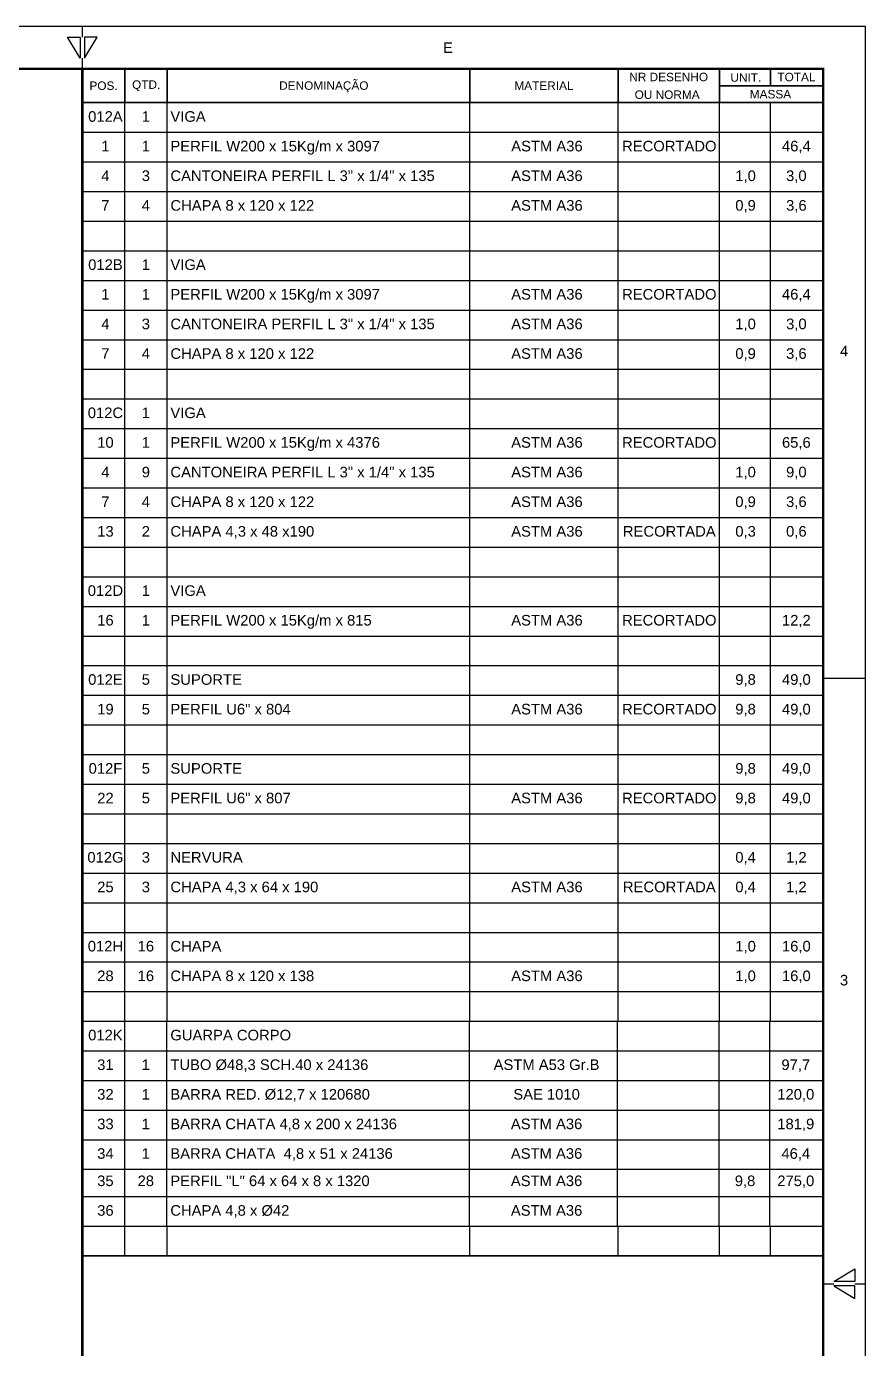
# Model space of a CAD drawing. Header units: millimetres. Extents: x -11137 to 17544, y -5373 to 15400.
# Drawn here: x 6428 to 8410, y 2817 to 5940 of the extents above; entities that cross this region are included whole.
import ezdxf
from ezdxf.enums import TextEntityAlignment as Align

# ---------------------------------------------------------------- set-up
doc = ezdxf.new("R2010")
doc.units = ezdxf.units.MM
doc.header["$LTSCALE"] = 100
doc.header["$MEASUREMENT"] = 0
doc.layers.add('EM-PJ-TEXTO', color=7, linetype='Continuous')
doc.layers.add('PD-GR-formato', color=7, linetype='Continuous')
doc.styles.add('PADRAO ANGLO', font='arial.ttf')
doc.styles.add('ROMANS', font='romans.shx', dxfattribs={"width": 0.8, "oblique": 15})

# ---------------------------------------------------------------- blocks, each defined once
blk = doc.blocks.new('FORMATO_A1')
for p, q in [((841, 594), (0, 594)), ((656, 591.5), (656, 594)), ((841, 0), (841, 594)), ((656, 584), (656, 586.5)), ((841, 440), (831, 440)), ((831, 297), (833.5, 297)), ((838.5, 297), (841, 297))]:
    blk.add_line(p, q)
for points in [[(655.5, 586.5), (652.5, 591.5), (655.5, 591.5)], [(656.5, 586.5), (659.5, 591.5), (656.5, 591.5)], [(833.5, 297.5), (838.5, 300.5), (838.5, 297.5)], [(833.5, 296.5), (838.5, 293.5), (838.5, 296.5)]]:
    blk.add_lwpolyline(points, close=True)
at = {"const_width": 0.6}
blk.add_lwpolyline([(831, 584), (25, 584), (25, 10), (831, 10)], close=True, dxfattribs=at)
at = {"style": 'PADRAO ANGLO'}
for s, p in [('E', (742.34, 588.98)), ('4', (835.92, 517.33)), ('3', (835.92, 368.71))]:
    blk.add_text(s, height=2.5, dxfattribs=at).set_placement(p, align=Align.MIDDLE)
blk = doc.blocks.new('LISTA_DE_MATERIAIS')
at = {"layer": 'PD-GR-formato'}
for points, const_width in [([(-175, -8), (-175, 0)], 0.6), ([(-165, -8), (-165, 0)], 0.4), ([(-155, -8), (-155, 0)], 0.4), ([(-83.47, -8), (-83.47, 0)], 0.4), ([(-48.47, -8), (-48.47, 0)], 0.4), ([(-24.47, -8), (-24.47, 0)], 0.4), ([(-12.47, -4), (-12.47, 0)], 0.4), ([(-24.47, -4), (0, -4)], 0.4), ([(-175, -8), (0, -8)], 0.4)]:
    blk.add_lwpolyline(points, dxfattribs=dict(at, const_width=const_width))
at = {"layer": 'PD-GR-formato', "style": 'PADRAO ANGLO'}
for s, p in [('POS.', (-170, -4)), ('QTD.', (-159.93, -4)), ('DENOMINAÇÃO', (-117.97, -4)), ('MATERIAL', (-65.97, -4)), ('NR DESENHO', (-36.51, -1.94)), ('UNIT.', (-18.28, -2.07)), ('TOTAL', (-6.33, -1.95)), ('OU NORMA', (-36.87, -6.12)), ('MASSA', (-12.47, -6))]:
    blk.add_text(s, height=2, dxfattribs=at).set_placement(p, align=Align.MIDDLE)
blk = doc.blocks.new('MATERIAIS')
at = {"layer": 'PD-GR-formato'}
for p, q in [((0, -7), (0, 0)), ((10, -7), (10, 0)), ((20, -7), (20, 0)), ((91.53, -7), (91.53, 0)), ((126.53, -7), (126.53, 0)), ((150.53, -7), (150.53, 0)), ((162.53, -7), (162.53, 0)), ((0, -7), (175, -7))]:
    blk.add_line(p, q, dxfattribs=at)
at = {"layer": 'PD-GR-formato', "style": 'ROMANS'}
for tag, p in [('POS.', (5.44, -4.52)), ('QTD', (14.99, -4.52)), ('MATERIAL', (109.74, -4.52)), ('NºDESENHO', (138.64, -4.52)), ('MSS.UN', (156.65, -4.52)), ('MSS.TT', (168.65, -4.52))]:
    blk.add_attdef(tag, text='', height=2.5, dxfattribs=at).set_placement(p, align=Align.CENTER)
blk.add_attdef('DENOMINAÇÃO', (20.79, -4.52), '', height=2.5, dxfattribs=at)

msp = doc.modelspace()

# ---------------------------------------------------------------- linework, layer by layer
at = {"layer": 'EM-PJ-TEXTO'}
msp.add_line((8310, 5800), (8310, 5840), dxfattribs=at)
at = {"layer": 'EM-PJ-TEXTO', "flags": 128}
for points, const_width in [([(6559.999, 5840.014), (8310, 5840)], 3.5), ([(6560, 100), (6559.999, 5760.014)], 6), ([(6559.999, 3035.851), (8310, 3035.837)], 3.5)]:
    msp.add_lwpolyline(points, dxfattribs=dict(at, const_width=const_width))

# ---------------------------------------------------------------- block references
at = {"xscale": 10, "yscale": 10, "zscale": 10}
msp.add_blockref('FORMATO_A1', (0, 0), dxfattribs=at)
at = {"layer": 'EM-PJ-TEXTO', "xscale": 10, "yscale": 10, "zscale": 10}
for name, p in [('LISTA_DE_MATERIAIS', (8309.999, 5840.014)), ('MATERIAIS', (6559.999, 5480.014)), ('MATERIAIS', (6559.999, 5130.014)), ('MATERIAIS', (6560, 4710.014)), ('MATERIAIS', (6560, 4500.014)), ('MATERIAIS', (6560, 4290.014)), ('MATERIAIS', (6560, 4080.014)), ('MATERIAIS', (6560, 3870.014)), ('MATERIAIS', (6560, 3660.014)), ('MATERIAIS', (6560, 3105.851))]:
    msp.add_blockref(name, p, dxfattribs=at)
at = {"layer": 'EM-PJ-TEXTO'}
ref = msp.add_blockref('MATERIAIS', (6559.999, 5760.014), dxfattribs=dict(at, xscale=10, yscale=10, zscale=10))
ref.add_attrib('POS.', '012A', dxfattribs={"layer": '0', "height": 25, "style": 'PADRAO ANGLO'}).set_placement((6614.43, 5714.816), align=Align.CENTER)
ref.add_attrib('QTD', '1', dxfattribs={"layer": '0', "height": 25, "style": 'PADRAO ANGLO'}).set_placement((6709.912, 5714.816), align=Align.CENTER)
ref.add_attrib('DENOMINAÇÃO', 'VIGA', (6767.907, 5714.768), dxfattribs={"layer": '0', "height": 25, "style": 'PADRAO ANGLO'})
ref = msp.add_blockref('MATERIAIS', (6559.999, 5690.014), dxfattribs=dict(at, xscale=10, yscale=10, zscale=10))
ref.add_attrib('POS.', '1', dxfattribs={"layer": '0', "height": 25, "style": 'PADRAO ANGLO'}).set_placement((6614.43, 5644.816), align=Align.CENTER)
ref.add_attrib('QTD', '1', dxfattribs={"layer": '0', "height": 25, "style": 'PADRAO ANGLO'}).set_placement((6709.912, 5644.816), align=Align.CENTER)
ref.add_attrib('DENOMINAÇÃO', 'PERFIL W200 x 15Kg/m x 3097', (6767.907, 5644.768), dxfattribs={"layer": '0', "height": 25, "style": 'PADRAO ANGLO'})
ref.add_attrib('MATERIAL', 'ASTM A36', dxfattribs={"layer": '0', "height": 25, "style": 'PADRAO ANGLO'}).set_placement((7657.372, 5644.816), align=Align.CENTER)
ref.add_attrib('NºDESENHO', 'RECORTADO', dxfattribs={"layer": '0', "height": 25, "style": 'PADRAO ANGLO'}).set_placement((7946.387, 5644.816), align=Align.CENTER)
ref.add_attrib('MSS.TT', '46,4', dxfattribs={"layer": '0', "height": 25, "style": 'PADRAO ANGLO'}).set_placement((8246.543, 5644.816), align=Align.CENTER)
ref = msp.add_blockref('MATERIAIS', (6559.999, 5620.014), dxfattribs=dict(at, xscale=10, yscale=10, zscale=10))
ref.add_attrib('POS.', '4', dxfattribs={"layer": '0', "height": 25, "style": 'PADRAO ANGLO'}).set_placement((6614.43, 5574.816), align=Align.CENTER)
ref.add_attrib('QTD', '3', dxfattribs={"layer": '0', "height": 25, "style": 'PADRAO ANGLO'}).set_placement((6709.912, 5574.816), align=Align.CENTER)
ref.add_attrib('DENOMINAÇÃO', 'CANTONEIRA PERFIL L 3" x 1/4" x 135', (6767.907, 5574.768), dxfattribs={"layer": '0', "height": 25, "style": 'PADRAO ANGLO'})
ref.add_attrib('MATERIAL', 'ASTM A36', dxfattribs={"layer": '0', "height": 25, "style": 'PADRAO ANGLO'}).set_placement((7657.372, 5574.816), align=Align.CENTER)
ref.add_attrib('MSS.UN', '1,0', dxfattribs={"layer": '0', "height": 25, "style": 'PADRAO ANGLO'}).set_placement((8126.543, 5574.816), align=Align.CENTER)
ref.add_attrib('MSS.TT', '3,0', dxfattribs={"layer": '0', "height": 25, "style": 'PADRAO ANGLO'}).set_placement((8246.543, 5574.816), align=Align.CENTER)
ref = msp.add_blockref('MATERIAIS', (6559.999, 5550.014), dxfattribs=dict(at, xscale=10, yscale=10, zscale=10))
ref.add_attrib('POS.', '7', dxfattribs={"layer": '0', "height": 25, "style": 'PADRAO ANGLO'}).set_placement((6614.43, 5504.816), align=Align.CENTER)
ref.add_attrib('QTD', '4', dxfattribs={"layer": '0', "height": 25, "style": 'PADRAO ANGLO'}).set_placement((6709.912, 5504.816), align=Align.CENTER)
ref.add_attrib('DENOMINAÇÃO', 'CHAPA 8 x 120 x 122', (6767.907, 5504.768), dxfattribs={"layer": '0', "height": 25, "style": 'PADRAO ANGLO'})
ref.add_attrib('MATERIAL', 'ASTM A36', dxfattribs={"layer": '0', "height": 25, "style": 'PADRAO ANGLO'}).set_placement((7657.372, 5504.816), align=Align.CENTER)
ref.add_attrib('MSS.UN', '0,9', dxfattribs={"layer": '0', "height": 25, "style": 'PADRAO ANGLO'}).set_placement((8126.543, 5504.816), align=Align.CENTER)
ref.add_attrib('MSS.TT', '3,6', dxfattribs={"layer": '0', "height": 25, "style": 'PADRAO ANGLO'}).set_placement((8246.543, 5504.816), align=Align.CENTER)
ref = msp.add_blockref('MATERIAIS', (6559.999, 5410.014), dxfattribs=dict(at, xscale=10, yscale=10, zscale=10))
ref.add_attrib('POS.', '012B', dxfattribs={"layer": '0', "height": 25, "style": 'PADRAO ANGLO'}).set_placement((6614.43, 5364.816), align=Align.CENTER)
ref.add_attrib('QTD', '1', dxfattribs={"layer": '0', "height": 25, "style": 'PADRAO ANGLO'}).set_placement((6709.913, 5364.816), align=Align.CENTER)
ref.add_attrib('DENOMINAÇÃO', 'VIGA', (6767.907, 5364.768), dxfattribs={"layer": '0', "height": 25, "style": 'PADRAO ANGLO'})
ref = msp.add_blockref('MATERIAIS', (6559.999, 5340.014), dxfattribs=dict(at, xscale=10, yscale=10, zscale=10))
ref.add_attrib('POS.', '1', dxfattribs={"layer": '0', "height": 25, "style": 'PADRAO ANGLO'}).set_placement((6614.43, 5294.816), align=Align.CENTER)
ref.add_attrib('QTD', '1', dxfattribs={"layer": '0', "height": 25, "style": 'PADRAO ANGLO'}).set_placement((6709.913, 5294.816), align=Align.CENTER)
ref.add_attrib('DENOMINAÇÃO', 'PERFIL W200 x 15Kg/m x 3097', (6767.907, 5294.768), dxfattribs={"layer": '0', "height": 25, "style": 'PADRAO ANGLO'})
ref.add_attrib('MATERIAL', 'ASTM A36', dxfattribs={"layer": '0', "height": 25, "style": 'PADRAO ANGLO'}).set_placement((7657.372, 5294.816), align=Align.CENTER)
ref.add_attrib('NºDESENHO', 'RECORTADO', dxfattribs={"layer": '0', "height": 25, "style": 'PADRAO ANGLO'}).set_placement((7946.387, 5294.816), align=Align.CENTER)
ref.add_attrib('MSS.TT', '46,4', dxfattribs={"layer": '0', "height": 25, "style": 'PADRAO ANGLO'}).set_placement((8246.544, 5294.816), align=Align.CENTER)
ref = msp.add_blockref('MATERIAIS', (6559.999, 5270.014), dxfattribs=dict(at, xscale=10, yscale=10, zscale=10))
ref.add_attrib('POS.', '4', dxfattribs={"layer": '0', "height": 25, "style": 'PADRAO ANGLO'}).set_placement((6614.43, 5224.816), align=Align.CENTER)
ref.add_attrib('QTD', '3', dxfattribs={"layer": '0', "height": 25, "style": 'PADRAO ANGLO'}).set_placement((6709.913, 5224.816), align=Align.CENTER)
ref.add_attrib('DENOMINAÇÃO', 'CANTONEIRA PERFIL L 3" x 1/4" x 135', (6767.907, 5224.768), dxfattribs={"layer": '0', "height": 25, "style": 'PADRAO ANGLO'})
ref.add_attrib('MATERIAL', 'ASTM A36', dxfattribs={"layer": '0', "height": 25, "style": 'PADRAO ANGLO'}).set_placement((7657.372, 5224.816), align=Align.CENTER)
ref.add_attrib('MSS.UN', '1,0', dxfattribs={"layer": '0', "height": 25, "style": 'PADRAO ANGLO'}).set_placement((8126.544, 5224.816), align=Align.CENTER)
ref.add_attrib('MSS.TT', '3,0', dxfattribs={"layer": '0', "height": 25, "style": 'PADRAO ANGLO'}).set_placement((8246.544, 5224.816), align=Align.CENTER)
ref = msp.add_blockref('MATERIAIS', (6559.999, 5200.014), dxfattribs=dict(at, xscale=10, yscale=10, zscale=10))
ref.add_attrib('POS.', '7', dxfattribs={"layer": '0', "height": 25, "style": 'PADRAO ANGLO'}).set_placement((6614.43, 5154.816), align=Align.CENTER)
ref.add_attrib('QTD', '4', dxfattribs={"layer": '0', "height": 25, "style": 'PADRAO ANGLO'}).set_placement((6709.913, 5154.816), align=Align.CENTER)
ref.add_attrib('DENOMINAÇÃO', 'CHAPA 8 x 120 x 122', (6767.907, 5154.768), dxfattribs={"layer": '0', "height": 25, "style": 'PADRAO ANGLO'})
ref.add_attrib('MATERIAL', 'ASTM A36', dxfattribs={"layer": '0', "height": 25, "style": 'PADRAO ANGLO'}).set_placement((7657.372, 5154.816), align=Align.CENTER)
ref.add_attrib('MSS.UN', '0,9', dxfattribs={"layer": '0', "height": 25, "style": 'PADRAO ANGLO'}).set_placement((8126.544, 5154.816), align=Align.CENTER)
ref.add_attrib('MSS.TT', '3,6', dxfattribs={"layer": '0', "height": 25, "style": 'PADRAO ANGLO'}).set_placement((8246.544, 5154.816), align=Align.CENTER)
ref = msp.add_blockref('MATERIAIS', (6560, 5060.014), dxfattribs=dict(at, xscale=10, yscale=10, zscale=10))
ref.add_attrib('POS.', '012C', dxfattribs={"layer": '0', "height": 25, "style": 'PADRAO ANGLO'}).set_placement((6614.43, 5014.816), align=Align.CENTER)
ref.add_attrib('QTD', '1', dxfattribs={"layer": '0', "height": 25, "style": 'PADRAO ANGLO'}).set_placement((6709.913, 5014.816), align=Align.CENTER)
ref.add_attrib('DENOMINAÇÃO', 'VIGA', (6767.907, 5014.768), dxfattribs={"layer": '0', "height": 25, "style": 'PADRAO ANGLO'})
ref = msp.add_blockref('MATERIAIS', (6560, 4990.014), dxfattribs=dict(at, xscale=10, yscale=10, zscale=10))
ref.add_attrib('POS.', '10', dxfattribs={"layer": '0', "height": 25, "style": 'PADRAO ANGLO'}).set_placement((6614.43, 4944.816), align=Align.CENTER)
ref.add_attrib('QTD', '1', dxfattribs={"layer": '0', "height": 25, "style": 'PADRAO ANGLO'}).set_placement((6709.913, 4944.816), align=Align.CENTER)
ref.add_attrib('DENOMINAÇÃO', 'PERFIL W200 x 15Kg/m x 4376', (6767.907, 4944.768), dxfattribs={"layer": '0', "height": 25, "style": 'PADRAO ANGLO'})
ref.add_attrib('MATERIAL', 'ASTM A36', dxfattribs={"layer": '0', "height": 25, "style": 'PADRAO ANGLO'}).set_placement((7657.372, 4944.816), align=Align.CENTER)
ref.add_attrib('NºDESENHO', 'RECORTADO', dxfattribs={"layer": '0', "height": 25, "style": 'PADRAO ANGLO'}).set_placement((7946.387, 4944.816), align=Align.CENTER)
ref.add_attrib('MSS.TT', '65,6', dxfattribs={"layer": '0', "height": 25, "style": 'PADRAO ANGLO'}).set_placement((8246.544, 4944.816), align=Align.CENTER)
ref = msp.add_blockref('MATERIAIS', (6560, 4920.014), dxfattribs=dict(at, xscale=10, yscale=10, zscale=10))
ref.add_attrib('POS.', '4', dxfattribs={"layer": '0', "height": 25, "style": 'PADRAO ANGLO'}).set_placement((6614.43, 4874.816), align=Align.CENTER)
ref.add_attrib('QTD', '9', dxfattribs={"layer": '0', "height": 25, "style": 'PADRAO ANGLO'}).set_placement((6709.913, 4874.816), align=Align.CENTER)
ref.add_attrib('DENOMINAÇÃO', 'CANTONEIRA PERFIL L 3" x 1/4" x 135', (6767.907, 4874.768), dxfattribs={"layer": '0', "height": 25, "style": 'PADRAO ANGLO'})
ref.add_attrib('MATERIAL', 'ASTM A36', dxfattribs={"layer": '0', "height": 25, "style": 'PADRAO ANGLO'}).set_placement((7657.372, 4874.816), align=Align.CENTER)
ref.add_attrib('MSS.UN', '1,0', dxfattribs={"layer": '0', "height": 25, "style": 'PADRAO ANGLO'}).set_placement((8126.544, 4874.816), align=Align.CENTER)
ref.add_attrib('MSS.TT', '9,0', dxfattribs={"layer": '0', "height": 25, "style": 'PADRAO ANGLO'}).set_placement((8246.544, 4874.816), align=Align.CENTER)
ref = msp.add_blockref('MATERIAIS', (6560, 4850.014), dxfattribs=dict(at, xscale=10, yscale=10, zscale=10))
ref.add_attrib('POS.', '7', dxfattribs={"layer": '0', "height": 25, "style": 'PADRAO ANGLO'}).set_placement((6614.43, 4804.816), align=Align.CENTER)
ref.add_attrib('QTD', '4', dxfattribs={"layer": '0', "height": 25, "style": 'PADRAO ANGLO'}).set_placement((6709.913, 4804.816), align=Align.CENTER)
ref.add_attrib('DENOMINAÇÃO', 'CHAPA 8 x 120 x 122', (6767.907, 4804.768), dxfattribs={"layer": '0', "height": 25, "style": 'PADRAO ANGLO'})
ref.add_attrib('MATERIAL', 'ASTM A36', dxfattribs={"layer": '0', "height": 25, "style": 'PADRAO ANGLO'}).set_placement((7657.372, 4804.816), align=Align.CENTER)
ref.add_attrib('MSS.UN', '0,9', dxfattribs={"layer": '0', "height": 25, "style": 'PADRAO ANGLO'}).set_placement((8126.544, 4804.816), align=Align.CENTER)
ref.add_attrib('MSS.TT', '3,6', dxfattribs={"layer": '0', "height": 25, "style": 'PADRAO ANGLO'}).set_placement((8246.544, 4804.816), align=Align.CENTER)
ref = msp.add_blockref('MATERIAIS', (6560, 4780.014), dxfattribs=dict(at, xscale=10, yscale=10, zscale=10))
ref.add_attrib('POS.', '13', dxfattribs={"layer": '0', "height": 25, "style": 'PADRAO ANGLO'}).set_placement((6614.43, 4734.816), align=Align.CENTER)
ref.add_attrib('QTD', '2', dxfattribs={"layer": '0', "height": 25, "style": 'PADRAO ANGLO'}).set_placement((6709.913, 4734.816), align=Align.CENTER)
ref.add_attrib('DENOMINAÇÃO', 'CHAPA 4,3 x 48 x190', (6767.907, 4734.768), dxfattribs={"layer": '0', "height": 25, "style": 'PADRAO ANGLO'})
ref.add_attrib('MATERIAL', 'ASTM A36', dxfattribs={"layer": '0', "height": 25, "style": 'PADRAO ANGLO'}).set_placement((7657.372, 4734.816), align=Align.CENTER)
ref.add_attrib('NºDESENHO', 'RECORTADA', dxfattribs={"layer": '0', "height": 25, "style": 'PADRAO ANGLO'}).set_placement((7946.387, 4734.816), align=Align.CENTER)
ref.add_attrib('MSS.UN', '0,3', dxfattribs={"layer": '0', "height": 25, "style": 'PADRAO ANGLO'}).set_placement((8126.544, 4734.816), align=Align.CENTER)
ref.add_attrib('MSS.TT', '0,6', dxfattribs={"layer": '0', "height": 25, "style": 'PADRAO ANGLO'}).set_placement((8246.544, 4734.816), align=Align.CENTER)
ref = msp.add_blockref('MATERIAIS', (6560, 4640.014), dxfattribs=dict(at, xscale=10, yscale=10, zscale=10))
ref.add_attrib('POS.', '012D', dxfattribs={"layer": '0', "height": 25, "style": 'PADRAO ANGLO'}).set_placement((6614.43, 4594.816), align=Align.CENTER)
ref.add_attrib('QTD', '1', dxfattribs={"layer": '0', "height": 25, "style": 'PADRAO ANGLO'}).set_placement((6709.913, 4594.816), align=Align.CENTER)
ref.add_attrib('DENOMINAÇÃO', 'VIGA', (6767.907, 4594.768), dxfattribs={"layer": '0', "height": 25, "style": 'PADRAO ANGLO'})
ref = msp.add_blockref('MATERIAIS', (6560, 4570.014), dxfattribs=dict(at, xscale=10, yscale=10, zscale=10))
ref.add_attrib('POS.', '16', dxfattribs={"layer": '0', "height": 25, "style": 'PADRAO ANGLO'}).set_placement((6614.43, 4524.816), align=Align.CENTER)
ref.add_attrib('QTD', '1', dxfattribs={"layer": '0', "height": 25, "style": 'PADRAO ANGLO'}).set_placement((6709.913, 4524.816), align=Align.CENTER)
ref.add_attrib('DENOMINAÇÃO', 'PERFIL W200 x 15Kg/m x 815', (6767.907, 4524.768), dxfattribs={"layer": '0', "height": 25, "style": 'PADRAO ANGLO'})
ref.add_attrib('MATERIAL', 'ASTM A36', dxfattribs={"layer": '0', "height": 25, "style": 'PADRAO ANGLO'}).set_placement((7657.372, 4524.816), align=Align.CENTER)
ref.add_attrib('NºDESENHO', 'RECORTADO', dxfattribs={"layer": '0', "height": 25, "style": 'PADRAO ANGLO'}).set_placement((7946.387, 4524.816), align=Align.CENTER)
ref.add_attrib('MSS.TT', '12,2', dxfattribs={"layer": '0', "height": 25, "style": 'PADRAO ANGLO'}).set_placement((8246.544, 4524.816), align=Align.CENTER)
ref = msp.add_blockref('MATERIAIS', (6560, 4430.014), dxfattribs=dict(at, xscale=10, yscale=10, zscale=10))
ref.add_attrib('POS.', '012E', dxfattribs={"layer": '0', "height": 25, "style": 'PADRAO ANGLO'}).set_placement((6614.43, 4384.816), align=Align.CENTER)
ref.add_attrib('QTD', '5', dxfattribs={"layer": '0', "height": 25, "style": 'PADRAO ANGLO'}).set_placement((6709.913, 4384.816), align=Align.CENTER)
ref.add_attrib('DENOMINAÇÃO', 'SUPORTE', (6767.907, 4384.768), dxfattribs={"layer": '0', "height": 25, "style": 'PADRAO ANGLO'})
ref.add_attrib('MSS.UN', '9,8', dxfattribs={"layer": '0', "height": 25, "style": 'PADRAO ANGLO'}).set_placement((8126.544, 4384.816), align=Align.CENTER)
ref.add_attrib('MSS.TT', '49,0', dxfattribs={"layer": '0', "height": 25, "style": 'PADRAO ANGLO'}).set_placement((8246.544, 4384.816), align=Align.CENTER)
ref = msp.add_blockref('MATERIAIS', (6560, 4360.014), dxfattribs=dict(at, xscale=10, yscale=10, zscale=10))
ref.add_attrib('POS.', '19', dxfattribs={"layer": '0', "height": 25, "style": 'PADRAO ANGLO'}).set_placement((6614.43, 4314.816), align=Align.CENTER)
ref.add_attrib('QTD', '5', dxfattribs={"layer": '0', "height": 25, "style": 'PADRAO ANGLO'}).set_placement((6709.913, 4314.816), align=Align.CENTER)
ref.add_attrib('DENOMINAÇÃO', 'PERFIL U6" x 804', (6767.907, 4314.768), dxfattribs={"layer": '0', "height": 25, "style": 'PADRAO ANGLO'})
ref.add_attrib('MATERIAL', 'ASTM A36', dxfattribs={"layer": '0', "height": 25, "style": 'PADRAO ANGLO'}).set_placement((7657.372, 4314.816), align=Align.CENTER)
ref.add_attrib('NºDESENHO', 'RECORTADO', dxfattribs={"layer": '0', "height": 25, "style": 'PADRAO ANGLO'}).set_placement((7946.387, 4314.816), align=Align.CENTER)
ref.add_attrib('MSS.UN', '9,8', dxfattribs={"layer": '0', "height": 25, "style": 'PADRAO ANGLO'}).set_placement((8126.544, 4314.816), align=Align.CENTER)
ref.add_attrib('MSS.TT', '49,0', dxfattribs={"layer": '0', "height": 25, "style": 'PADRAO ANGLO'}).set_placement((8246.544, 4314.816), align=Align.CENTER)
ref = msp.add_blockref('MATERIAIS', (6560, 4220.014), dxfattribs=dict(at, xscale=10, yscale=10, zscale=10))
ref.add_attrib('POS.', '012F', dxfattribs={"layer": '0', "height": 25, "style": 'PADRAO ANGLO'}).set_placement((6614.43, 4174.816), align=Align.CENTER)
ref.add_attrib('QTD', '5', dxfattribs={"layer": '0', "height": 25, "style": 'PADRAO ANGLO'}).set_placement((6709.913, 4174.816), align=Align.CENTER)
ref.add_attrib('DENOMINAÇÃO', 'SUPORTE', (6767.907, 4174.768), dxfattribs={"layer": '0', "height": 25, "style": 'PADRAO ANGLO'})
ref.add_attrib('MSS.UN', '9,8', dxfattribs={"layer": '0', "height": 25, "style": 'PADRAO ANGLO'}).set_placement((8126.544, 4174.816), align=Align.CENTER)
ref.add_attrib('MSS.TT', '49,0', dxfattribs={"layer": '0', "height": 25, "style": 'PADRAO ANGLO'}).set_placement((8246.544, 4174.816), align=Align.CENTER)
ref = msp.add_blockref('MATERIAIS', (6560, 4150.014), dxfattribs=dict(at, xscale=10, yscale=10, zscale=10))
ref.add_attrib('POS.', '22', dxfattribs={"layer": '0', "height": 25, "style": 'PADRAO ANGLO'}).set_placement((6614.43, 4104.816), align=Align.CENTER)
ref.add_attrib('QTD', '5', dxfattribs={"layer": '0', "height": 25, "style": 'PADRAO ANGLO'}).set_placement((6709.913, 4104.816), align=Align.CENTER)
ref.add_attrib('DENOMINAÇÃO', 'PERFIL U6" x 807', (6767.907, 4104.768), dxfattribs={"layer": '0', "height": 25, "style": 'PADRAO ANGLO'})
ref.add_attrib('MATERIAL', 'ASTM A36', dxfattribs={"layer": '0', "height": 25, "style": 'PADRAO ANGLO'}).set_placement((7657.372, 4104.816), align=Align.CENTER)
ref.add_attrib('NºDESENHO', 'RECORTADO', dxfattribs={"layer": '0', "height": 25, "style": 'PADRAO ANGLO'}).set_placement((7946.388, 4104.816), align=Align.CENTER)
ref.add_attrib('MSS.UN', '9,8', dxfattribs={"layer": '0', "height": 25, "style": 'PADRAO ANGLO'}).set_placement((8126.544, 4104.816), align=Align.CENTER)
ref.add_attrib('MSS.TT', '49,0', dxfattribs={"layer": '0', "height": 25, "style": 'PADRAO ANGLO'}).set_placement((8246.544, 4104.816), align=Align.CENTER)
ref = msp.add_blockref('MATERIAIS', (6560, 4010.014), dxfattribs=dict(at, xscale=10, yscale=10, zscale=10))
ref.add_attrib('POS.', '012G', dxfattribs={"layer": '0', "height": 25, "style": 'PADRAO ANGLO'}).set_placement((6614.43, 3964.816), align=Align.CENTER)
ref.add_attrib('QTD', '3', dxfattribs={"layer": '0', "height": 25, "style": 'PADRAO ANGLO'}).set_placement((6709.913, 3964.816), align=Align.CENTER)
ref.add_attrib('DENOMINAÇÃO', 'NERVURA', (6767.907, 3964.768), dxfattribs={"layer": '0', "height": 25, "style": 'PADRAO ANGLO'})
ref.add_attrib('MSS.UN', '0,4', dxfattribs={"layer": '0', "height": 25, "style": 'PADRAO ANGLO'}).set_placement((8126.544, 3964.816), align=Align.CENTER)
ref.add_attrib('MSS.TT', '1,2', dxfattribs={"layer": '0', "height": 25, "style": 'PADRAO ANGLO'}).set_placement((8246.544, 3964.816), align=Align.CENTER)
ref = msp.add_blockref('MATERIAIS', (6560, 3940.014), dxfattribs=dict(at, xscale=10, yscale=10, zscale=10))
ref.add_attrib('POS.', '25', dxfattribs={"layer": '0', "height": 25, "style": 'PADRAO ANGLO'}).set_placement((6614.43, 3894.816), align=Align.CENTER)
ref.add_attrib('QTD', '3', dxfattribs={"layer": '0', "height": 25, "style": 'PADRAO ANGLO'}).set_placement((6709.913, 3894.816), align=Align.CENTER)
ref.add_attrib('DENOMINAÇÃO', 'CHAPA 4,3 x 64 x 190', (6767.907, 3894.768), dxfattribs={"layer": '0', "height": 25, "style": 'PADRAO ANGLO'})
ref.add_attrib('MATERIAL', 'ASTM A36', dxfattribs={"layer": '0', "height": 25, "style": 'PADRAO ANGLO'}).set_placement((7657.372, 3894.816), align=Align.CENTER)
ref.add_attrib('NºDESENHO', 'RECORTADA', dxfattribs={"layer": '0', "height": 25, "style": 'PADRAO ANGLO'}).set_placement((7946.388, 3894.816), align=Align.CENTER)
ref.add_attrib('MSS.UN', '0,4', dxfattribs={"layer": '0', "height": 25, "style": 'PADRAO ANGLO'}).set_placement((8126.544, 3894.816), align=Align.CENTER)
ref.add_attrib('MSS.TT', '1,2', dxfattribs={"layer": '0', "height": 25, "style": 'PADRAO ANGLO'}).set_placement((8246.544, 3894.816), align=Align.CENTER)
ref = msp.add_blockref('MATERIAIS', (6560, 3800.014), dxfattribs=dict(at, xscale=10, yscale=10, zscale=10))
ref.add_attrib('POS.', '012H', dxfattribs={"layer": '0', "height": 25, "style": 'PADRAO ANGLO'}).set_placement((6614.43, 3754.816), align=Align.CENTER)
ref.add_attrib('QTD', '16', dxfattribs={"layer": '0', "height": 25, "style": 'PADRAO ANGLO'}).set_placement((6709.913, 3754.816), align=Align.CENTER)
ref.add_attrib('DENOMINAÇÃO', 'CHAPA', (6767.907, 3754.768), dxfattribs={"layer": '0', "height": 25, "style": 'PADRAO ANGLO'})
ref.add_attrib('MSS.UN', '1,0', dxfattribs={"layer": '0', "height": 25, "style": 'PADRAO ANGLO'}).set_placement((8126.544, 3754.816), align=Align.CENTER)
ref.add_attrib('MSS.TT', '16,0', dxfattribs={"layer": '0', "height": 25, "style": 'PADRAO ANGLO'}).set_placement((8246.544, 3754.816), align=Align.CENTER)
ref = msp.add_blockref('MATERIAIS', (6560, 3730.014), dxfattribs=dict(at, xscale=10, yscale=10, zscale=10))
ref.add_attrib('POS.', '28', dxfattribs={"layer": '0', "height": 25, "style": 'PADRAO ANGLO'}).set_placement((6614.43, 3684.816), align=Align.CENTER)
ref.add_attrib('QTD', '16', dxfattribs={"layer": '0', "height": 25, "style": 'PADRAO ANGLO'}).set_placement((6709.913, 3684.816), align=Align.CENTER)
ref.add_attrib('DENOMINAÇÃO', 'CHAPA 8 x 120 x 138', (6767.907, 3684.768), dxfattribs={"layer": '0', "height": 25, "style": 'PADRAO ANGLO'})
ref.add_attrib('MATERIAL', 'ASTM A36', dxfattribs={"layer": '0', "height": 25, "style": 'PADRAO ANGLO'}).set_placement((7657.372, 3684.816), align=Align.CENTER)
ref.add_attrib('MSS.UN', '1,0', dxfattribs={"layer": '0', "height": 25, "style": 'PADRAO ANGLO'}).set_placement((8126.544, 3684.816), align=Align.CENTER)
ref.add_attrib('MSS.TT', '16,0', dxfattribs={"layer": '0', "height": 25, "style": 'PADRAO ANGLO'}).set_placement((8246.544, 3684.816), align=Align.CENTER)
ref = msp.add_blockref('MATERIAIS', (6560, 3590.014), dxfattribs=dict(at, xscale=9.992009586904162, yscale=9.992009586904162, zscale=9.992009586904162))
ref.add_attrib('POS.', '012K', dxfattribs={"layer": '0', "height": 25, "style": 'PADRAO ANGLO'}).set_placement((6614.387, 3544.852), align=Align.CENTER)
ref.add_attrib('DENOMINAÇÃO', 'GUARPA CORPO', (6767.741, 3544.804), dxfattribs={"layer": '0', "height": 25, "style": 'PADRAO ANGLO'})
ref = msp.add_blockref('MATERIAIS', (6560, 3520.07), dxfattribs=dict(at, xscale=9.992009586904162, yscale=9.992009586904162, zscale=9.992009586904162))
ref.add_attrib('POS.', '31', dxfattribs={"layer": '0', "height": 25, "style": 'PADRAO ANGLO'}).set_placement((6614.387, 3474.908), align=Align.CENTER)
ref.add_attrib('QTD', '1', dxfattribs={"layer": '0', "height": 24.98, "style": 'PADRAO ANGLO'}).set_placement((6709.793, 3474.908), align=Align.CENTER)
ref.add_attrib('DENOMINAÇÃO', 'TUBO Ø48,3 SCH.40 x 24136', (6767.741, 3474.86), dxfattribs={"layer": '0', "height": 25, "style": 'PADRAO ANGLO'})
ref.add_attrib('MATERIAL', 'ASTM A53 Gr.B', dxfattribs={"layer": '0', "height": 24.98002, "style": 'PADRAO ANGLO'}).set_placement((7656.495, 3474.908), align=Align.CENTER)
ref.add_attrib('MSS.TT', '97,7', dxfattribs={"layer": '0', "height": 24.98, "style": 'PADRAO ANGLO'}).set_placement((8245.196, 3474.908), align=Align.CENTER)
ref = msp.add_blockref('MATERIAIS', (6560, 3450.126), dxfattribs=dict(at, xscale=9.992009586904162, yscale=9.992009586904162, zscale=9.992009586904162))
ref.add_attrib('POS.', '32', dxfattribs={"layer": '0', "height": 25, "style": 'PADRAO ANGLO'}).set_placement((6614.387, 3404.964), align=Align.CENTER)
ref.add_attrib('QTD', '1', dxfattribs={"layer": '0', "height": 24.98, "style": 'PADRAO ANGLO'}).set_placement((6709.793, 3404.964), align=Align.CENTER)
ref.add_attrib('DENOMINAÇÃO', 'BARRA RED. Ø12,7 x 120680', (6767.741, 3404.916), dxfattribs={"layer": '0', "height": 24.98002, "style": 'PADRAO ANGLO'})
ref.add_attrib('MATERIAL', 'SAE 1010', dxfattribs={"layer": '0', "height": 24.98, "style": 'PADRAO ANGLO'}).set_placement((7656.495, 3404.964), align=Align.CENTER)
ref.add_attrib('MSS.TT', '120,0', dxfattribs={"layer": '0', "height": 24.98, "style": 'PADRAO ANGLO'}).set_placement((8245.196, 3404.964), align=Align.CENTER)
ref = msp.add_blockref('MATERIAIS', (6560, 3380.182), dxfattribs=dict(at, xscale=9.992009586904162, yscale=9.992009586904162, zscale=9.992009586904162))
ref.add_attrib('POS.', '33', dxfattribs={"layer": '0', "height": 25, "style": 'PADRAO ANGLO'}).set_placement((6614.387, 3335.02), align=Align.CENTER)
ref.add_attrib('QTD', '1', dxfattribs={"layer": '0', "height": 24.98, "style": 'PADRAO ANGLO'}).set_placement((6709.793, 3335.02), align=Align.CENTER)
ref.add_attrib('DENOMINAÇÃO', 'BARRA CHATA 4,8 x 200 x 24136', (6767.741, 3334.972), dxfattribs={"layer": '0', "height": 24.98002, "style": 'PADRAO ANGLO'})
ref.add_attrib('MATERIAL', 'ASTM A36', dxfattribs={"layer": '0', "height": 24.98, "style": 'PADRAO ANGLO'}).set_placement((7656.495, 3335.02), align=Align.CENTER)
ref.add_attrib('MSS.TT', '181,9', dxfattribs={"layer": '0', "height": 24.98, "style": 'PADRAO ANGLO'}).set_placement((8245.196, 3335.02), align=Align.CENTER)
ref = msp.add_blockref('MATERIAIS', (6560, 3310.238), dxfattribs=dict(at, xscale=9.992009586904162, yscale=9.992009586904162, zscale=9.992009586904162))
ref.add_attrib('POS.', '34', dxfattribs={"layer": '0', "height": 25, "style": 'PADRAO ANGLO'}).set_placement((6614.387, 3265.076), align=Align.CENTER)
ref.add_attrib('QTD', '1', dxfattribs={"layer": '0', "height": 24.98, "style": 'PADRAO ANGLO'}).set_placement((6709.793, 3265.076), align=Align.CENTER)
ref.add_attrib('DENOMINAÇÃO', 'BARRA CHATA  4,8 x 51 x 24136', (6767.741, 3265.028), dxfattribs={"layer": '0', "height": 24.98002, "style": 'PADRAO ANGLO'})
ref.add_attrib('MATERIAL', 'ASTM A36', dxfattribs={"layer": '0', "height": 24.98, "style": 'PADRAO ANGLO'}).set_placement((7656.495, 3265.076), align=Align.CENTER)
ref.add_attrib('MSS.TT', '46,4', dxfattribs={"layer": '0', "height": 24.98, "style": 'PADRAO ANGLO'}).set_placement((8245.196, 3265.076), align=Align.CENTER)
ref = msp.add_blockref('MATERIAIS', (6560, 3245.739), dxfattribs=dict(at, xscale=9.992009586904162, yscale=9.992009586904162, zscale=9.992009586904162))
ref.add_attrib('POS.', '35', dxfattribs={"layer": '0', "height": 25, "style": 'PADRAO ANGLO'}).set_placement((6614.387, 3200.577), align=Align.CENTER)
ref.add_attrib('QTD', '28', dxfattribs={"layer": '0', "height": 24.98, "style": 'PADRAO ANGLO'}).set_placement((6709.793, 3200.577), align=Align.CENTER)
ref.add_attrib('DENOMINAÇÃO', 'PERFIL "L" 64 x 64 x 8 x 1320', (6767.741, 3200.529), dxfattribs={"layer": '0', "height": 24.98002, "style": 'PADRAO ANGLO'})
ref.add_attrib('MATERIAL', 'ASTM A36', dxfattribs={"layer": '0', "height": 24.98, "style": 'PADRAO ANGLO'}).set_placement((7656.495, 3200.577), align=Align.CENTER)
ref.add_attrib('MSS.UN', '9,8', dxfattribs={"layer": '0', "height": 24.98, "style": 'PADRAO ANGLO'}).set_placement((8125.292, 3200.577), align=Align.CENTER)
ref.add_attrib('MSS.TT', '275,0', dxfattribs={"layer": '0', "height": 24.98, "style": 'PADRAO ANGLO'}).set_placement((8245.196, 3200.577), align=Align.CENTER)
ref = msp.add_blockref('MATERIAIS', (6560, 3175.795), dxfattribs=dict(at, xscale=9.992009586904162, yscale=9.992009586904162, zscale=9.992009586904162))
ref.add_attrib('POS.', '36', dxfattribs={"layer": '0', "height": 25, "style": 'PADRAO ANGLO'}).set_placement((6614.387, 3130.633), align=Align.CENTER)
ref.add_attrib('DENOMINAÇÃO', 'CHAPA 4,8 x %%c42', (6767.741, 3130.585), dxfattribs={"layer": '0', "height": 24.98002, "style": 'PADRAO ANGLO'})
ref.add_attrib('MATERIAL', 'ASTM A36', dxfattribs={"layer": '0', "height": 24.98, "style": 'PADRAO ANGLO'}).set_placement((7656.496, 3130.633), align=Align.CENTER)

doc.saveas('drawing.dxf')
